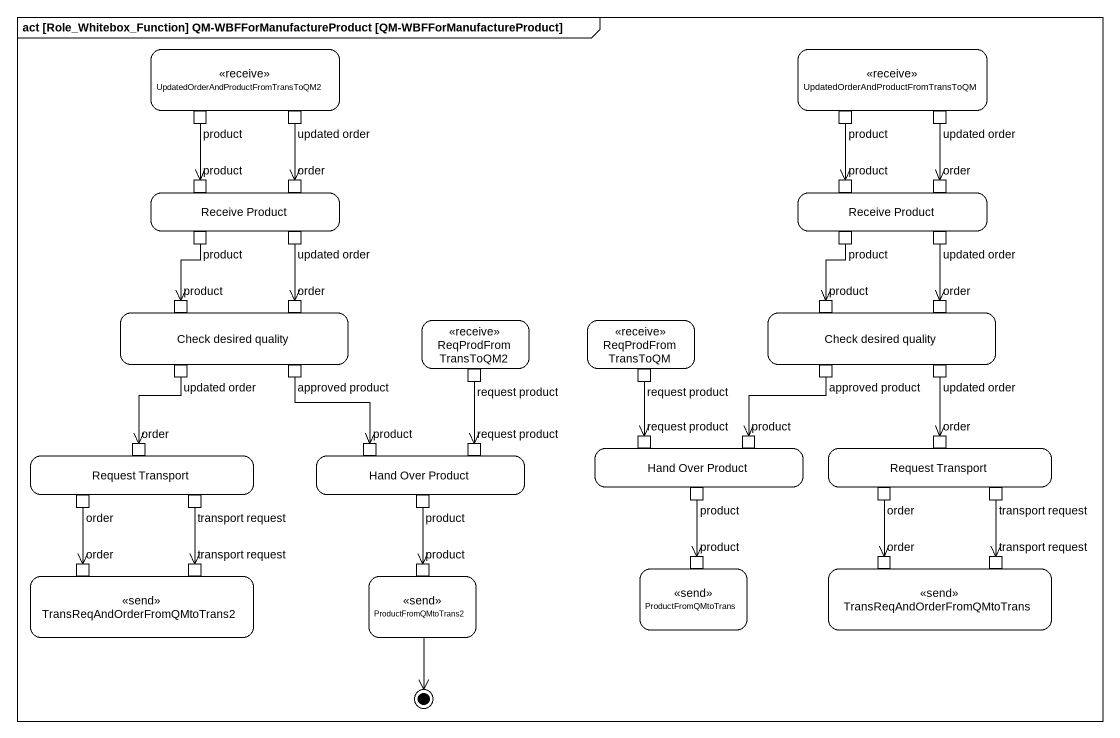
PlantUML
@startuml
mainframe act [Role_Whitebox_Function] QM-WBFForManufactureProduct [QM-WBFForManufactureProduct]
hide empty description
state "UpdatedOrderAndProductFromTransToQM2" as UpdatedOrderAndProductFromTr <<receive>> {
  state product <<outputPin>>
  state "updated order" as updated_order <<outputPin>>
}
state "UpdatedOrderAndProductFromTransToQM" as UpdatedOrderAndProductFromTr_2 <<receive>> {
  state "product" as product_2 <<outputPin>>
  state "updated order" as updated_order_2 <<outputPin>>
}
state "Receive Product" as Receive_Product {
  state "product" as product_3 <<inputPin>>
  state order <<inputPin>>
  state "product" as product_5 <<outputPin>>
  state "updated order" as updated_order_3 <<outputPin>>
}
state "Receive Product" as Receive_Product_2 {
  state "product" as product_4 <<inputPin>>
  state "order" as order_2 <<inputPin>>
  state "product" as product_6 <<outputPin>>
  state "updated order" as updated_order_4 <<outputPin>>
}
state "Check desired quality" as Check_desired_quality {
  state "product" as product_7 <<inputPin>>
  state "order" as order_3 <<inputPin>>
  state "updated order" as updated_order_5 <<outputPin>>
  state "approved product" as approved_product <<outputPin>>
}
state ReqProdFromTransToQM2 <<receive>> {
  state "request product" as request_product <<outputPin>>
}
state ReqProdFromTransToQM <<receive>> {
  state "request product" as request_product_2 <<outputPin>>
}
state "Check desired quality" as Check_desired_quality_2 {
  state "product" as product_8 <<inputPin>>
  state "order" as order_4 <<inputPin>>
  state "approved product" as approved_product_2 <<outputPin>>
  state "updated order" as updated_order_6 <<outputPin>>
}
state "Request Transport" as Request_Transport {
  state "order" as order_5 <<inputPin>>
  state "order" as order_7 <<outputPin>>
  state "transport request" as transport_request <<outputPin>>
}
state "Hand Over Product" as Hand_Over_Product {
  state "product" as product_9 <<inputPin>>
  state "request product" as request_product_3 <<inputPin>>
  state "product" as product_11 <<outputPin>>
}
state "Hand Over Product" as Hand_Over_Product_2 {
  state "request product" as request_product_4 <<inputPin>>
  state "product" as product_10 <<inputPin>>
  state "product" as product_12 <<outputPin>>
}
state "Request Transport" as Request_Transport_2 {
  state "order" as order_6 <<inputPin>>
  state "order" as order_8 <<outputPin>>
  state "transport request" as transport_request_2 <<outputPin>>
}
state "TransReqAndOrderFromQMtoTrans2" as TransReqAndOrderFromQMtoTran <<send>> {
  state "order" as order_9 <<inputPin>>
  state "transport request" as transport_request_3 <<inputPin>>
}
state ProductFromQMtoTrans2 <<send>> {
  state "product" as product_13 <<inputPin>>
}
state ProductFromQMtoTrans <<send>> {
  state "product" as product_14 <<inputPin>>
}
state "TransReqAndOrderFromQMtoTrans" as TransReqAndOrderFromQMtoTran_2 <<send>> {
  state "order" as order_10 <<inputPin>>
  state "transport request" as transport_request_4 <<inputPin>>
}
product --> product_3
updated_order --> order
product_2 --> product_4
updated_order_2 --> order_2
product_5 --> product_7
updated_order_3 --> order_3
product_6 --> product_8
updated_order_4 --> order_4
updated_order_5 --> order_5
approved_product --> product_9
request_product --> request_product_3
request_product_2 --> request_product_4
approved_product_2 --> product_10
updated_order_6 --> order_6
order_7 --> order_9
transport_request --> transport_request_3
product_11 --> product_13
product_12 --> product_14
order_8 --> order_10
transport_request_2 --> transport_request_4
ProductFromQMtoTrans2 --> [*]
@enduml
